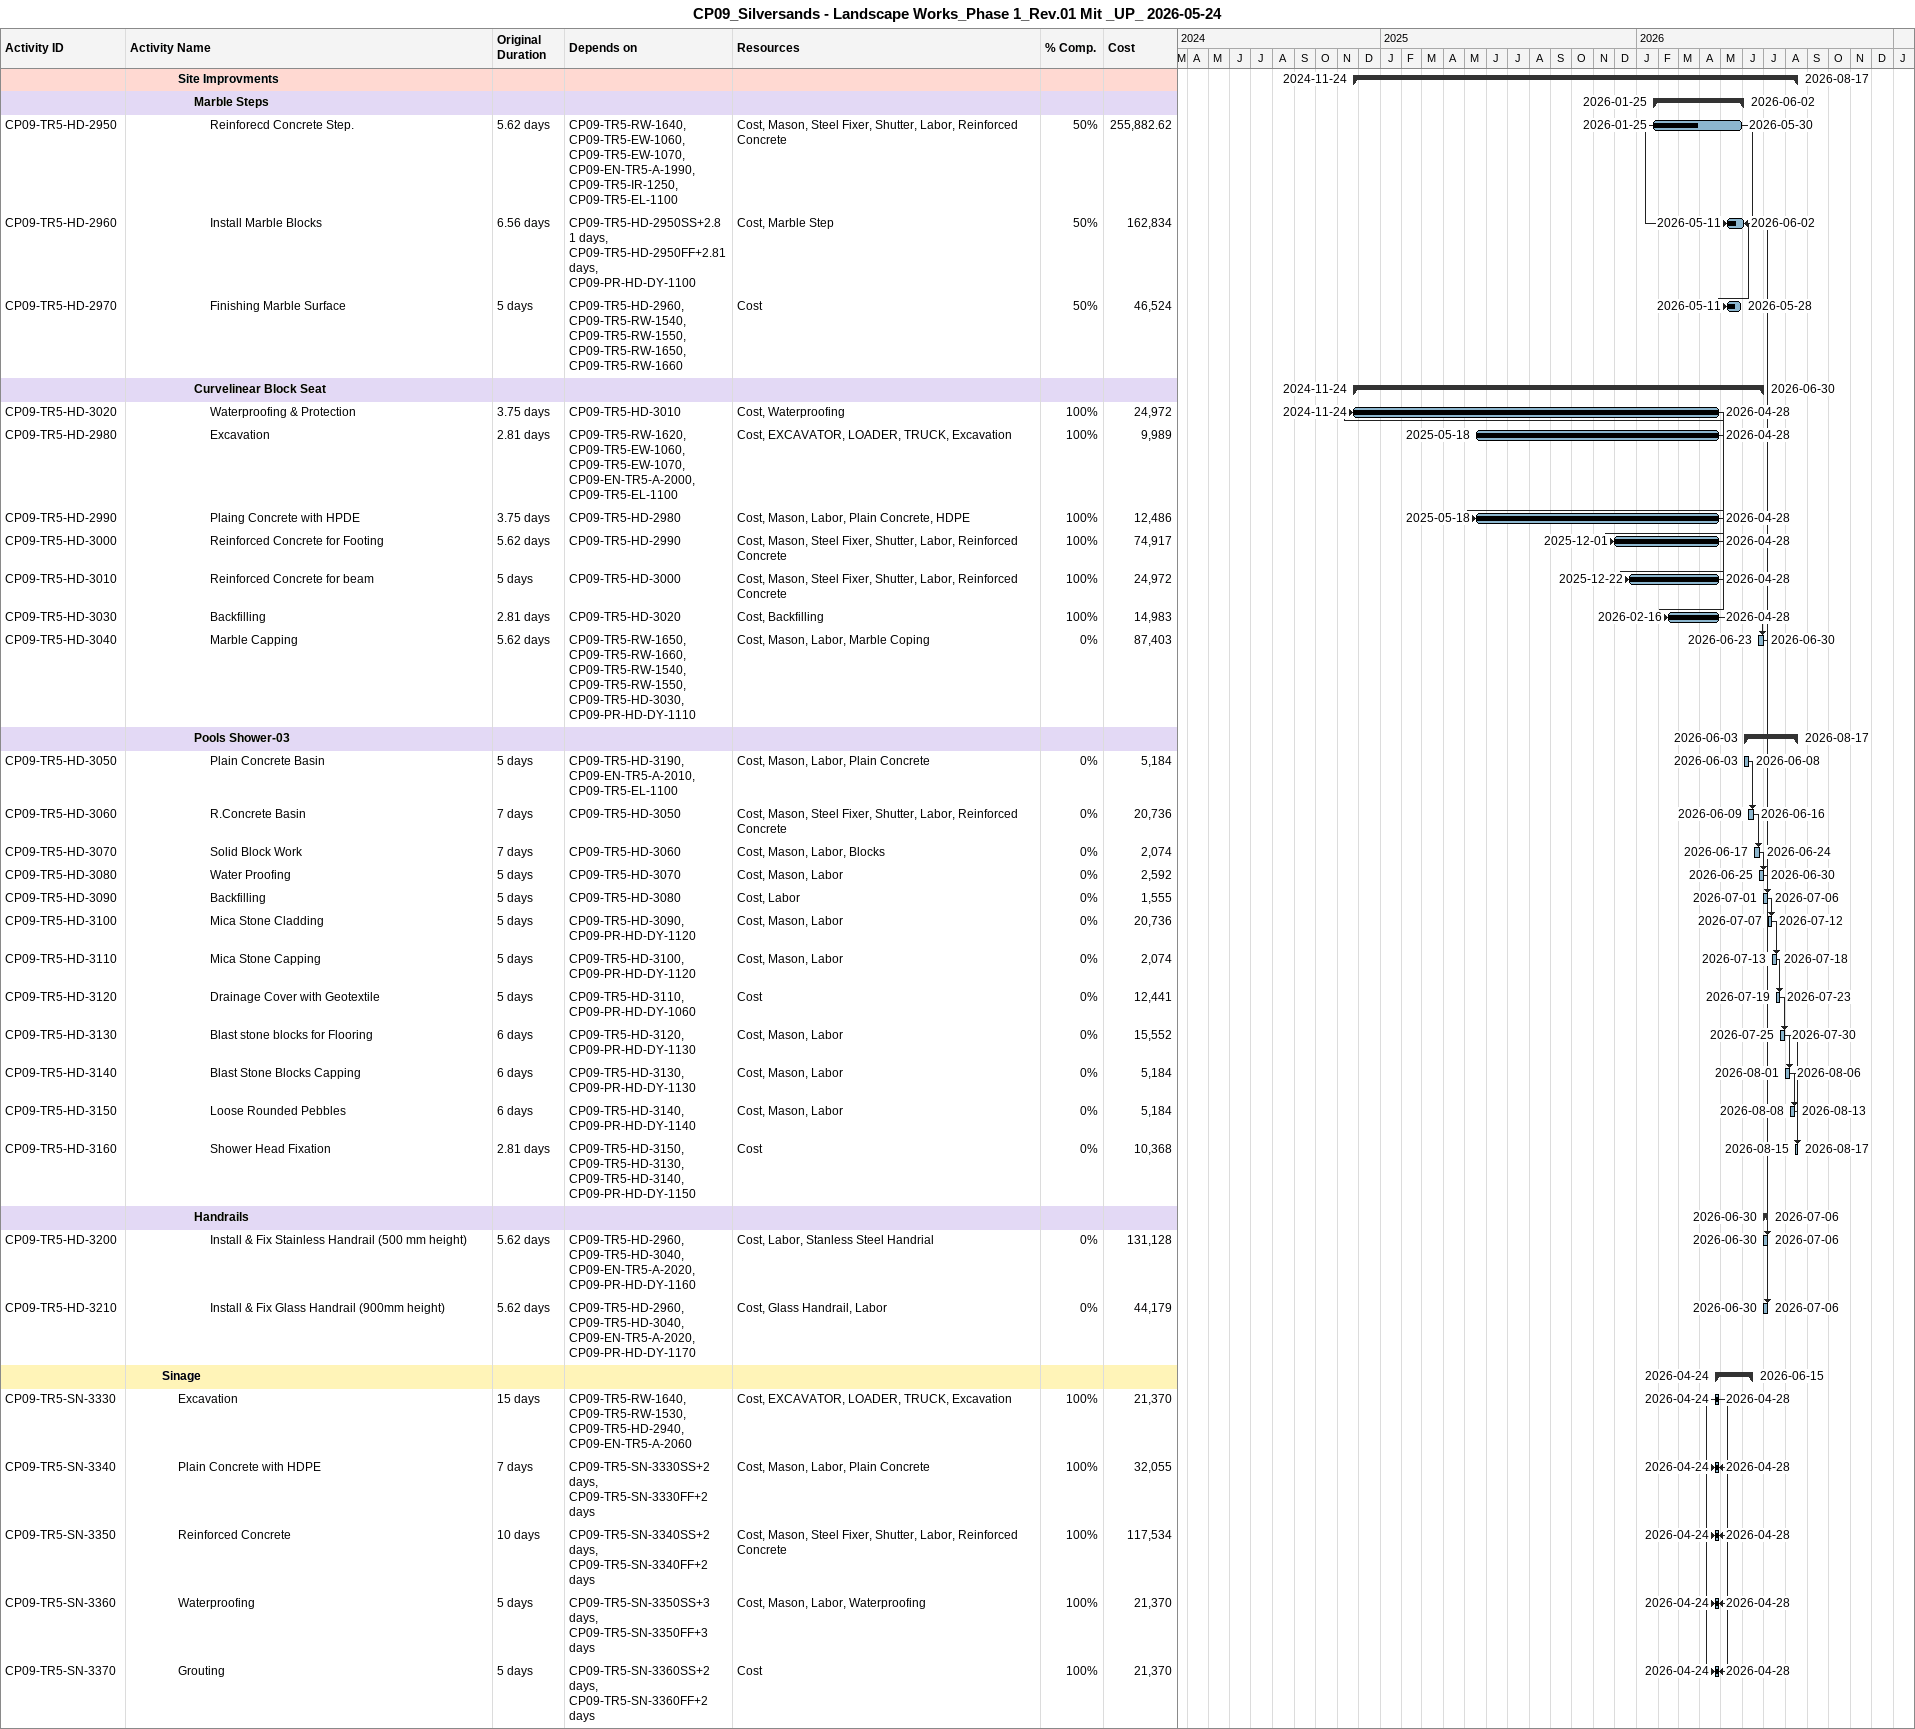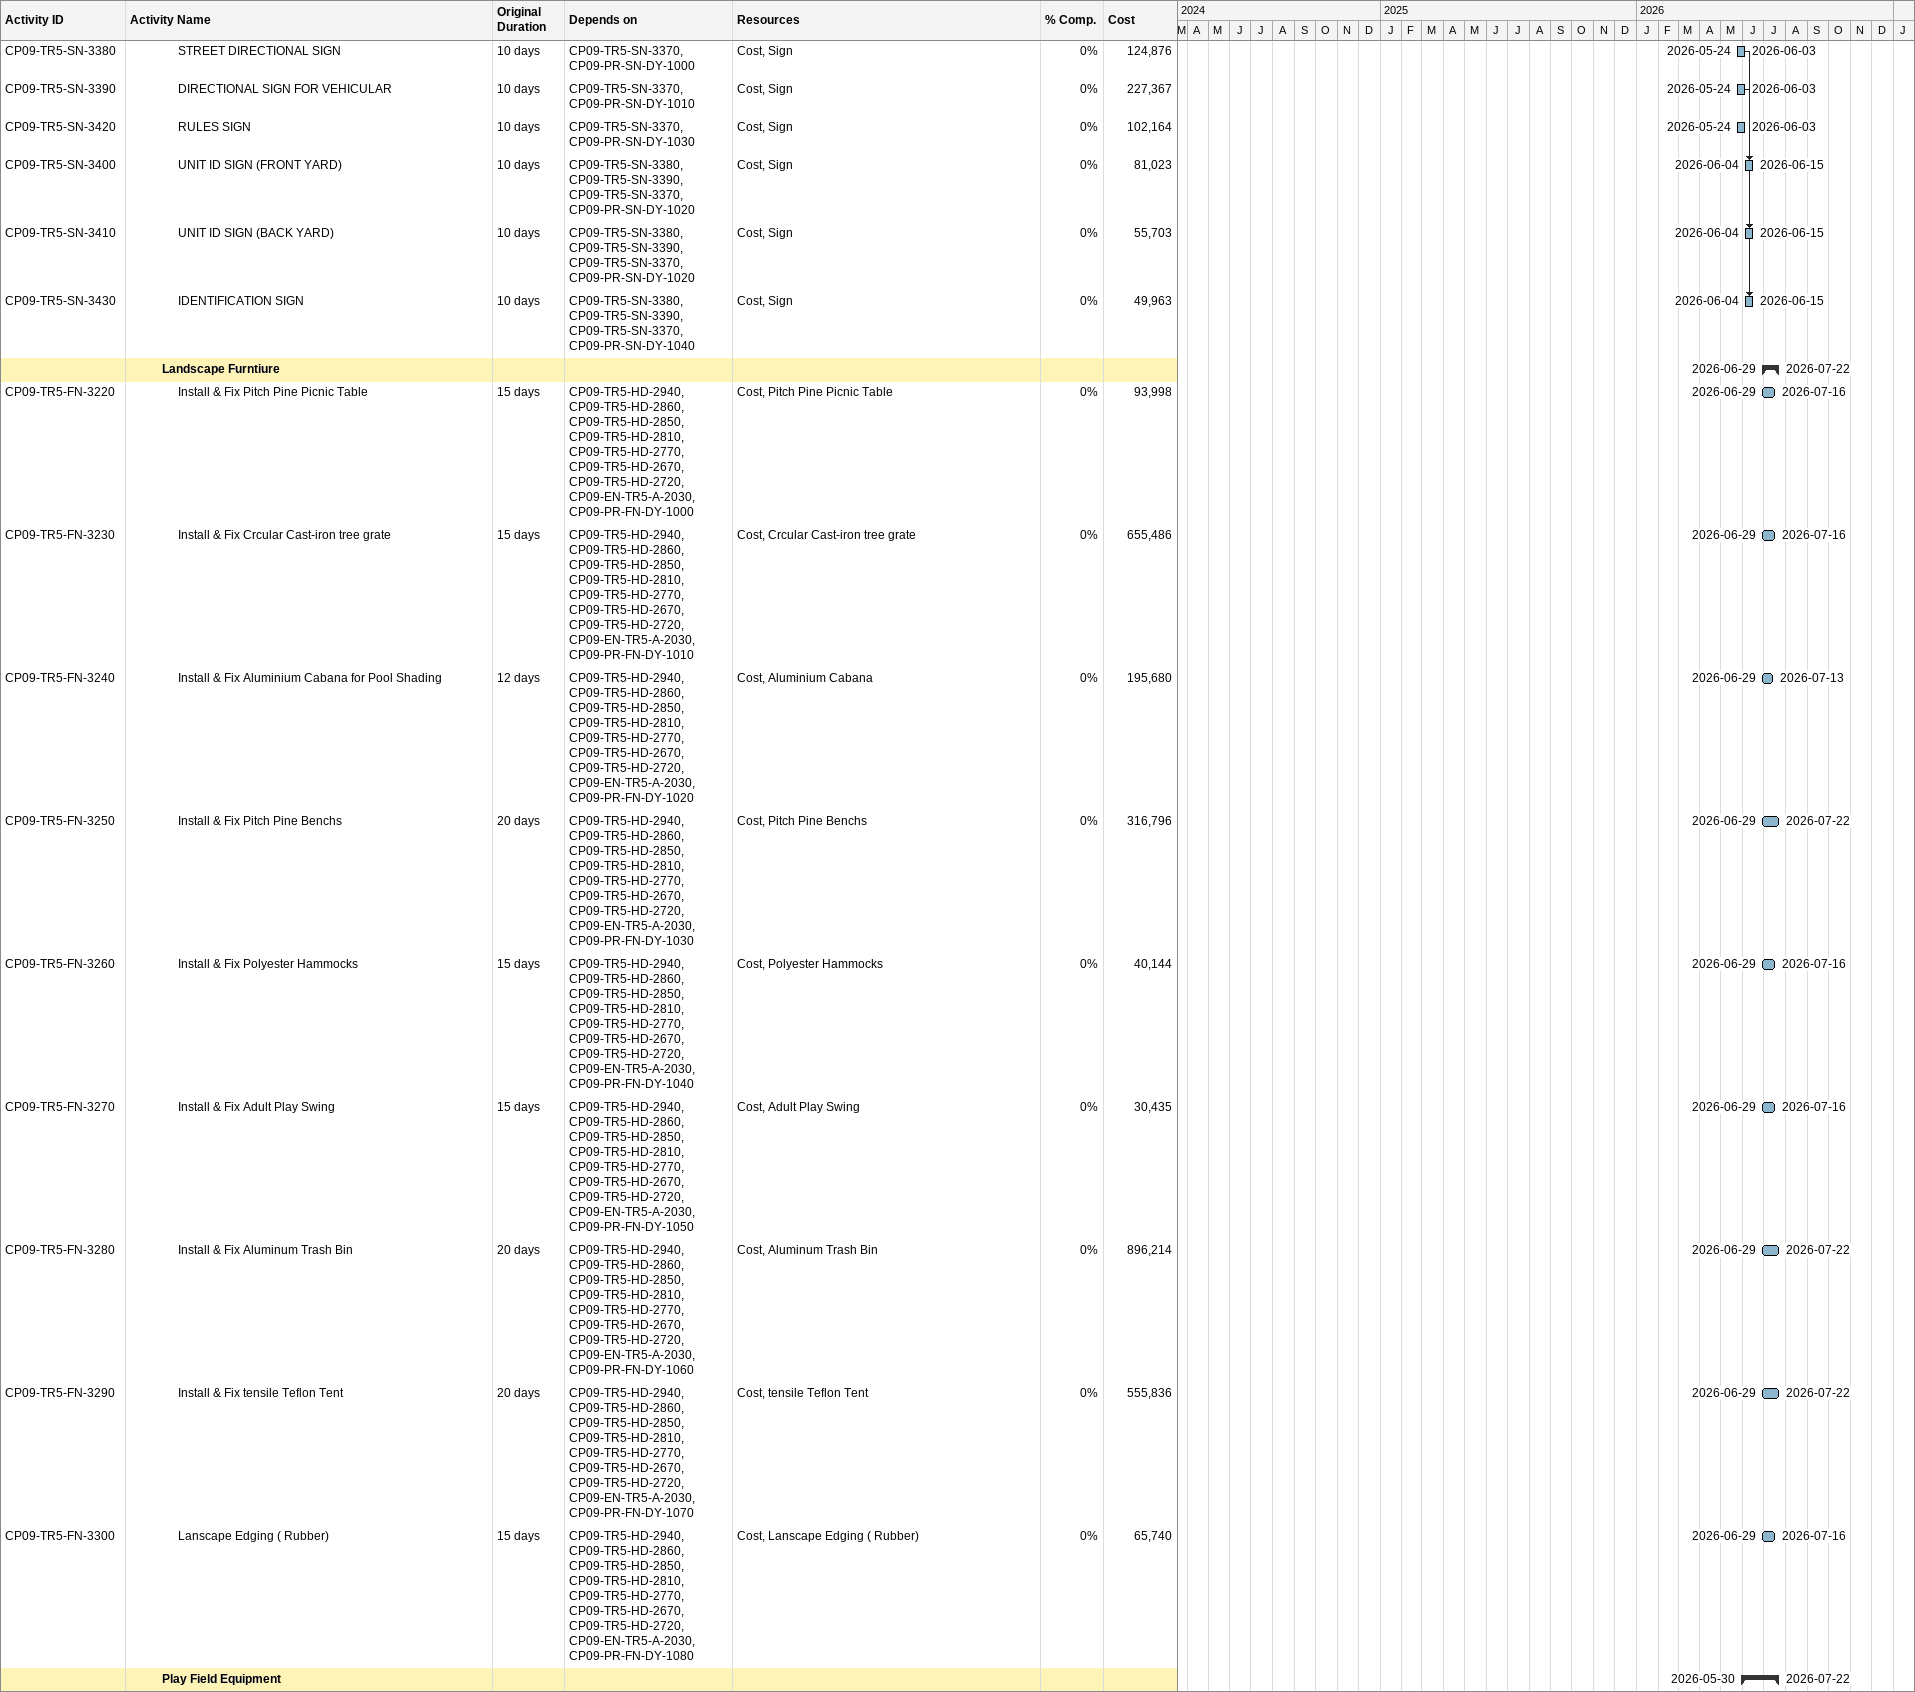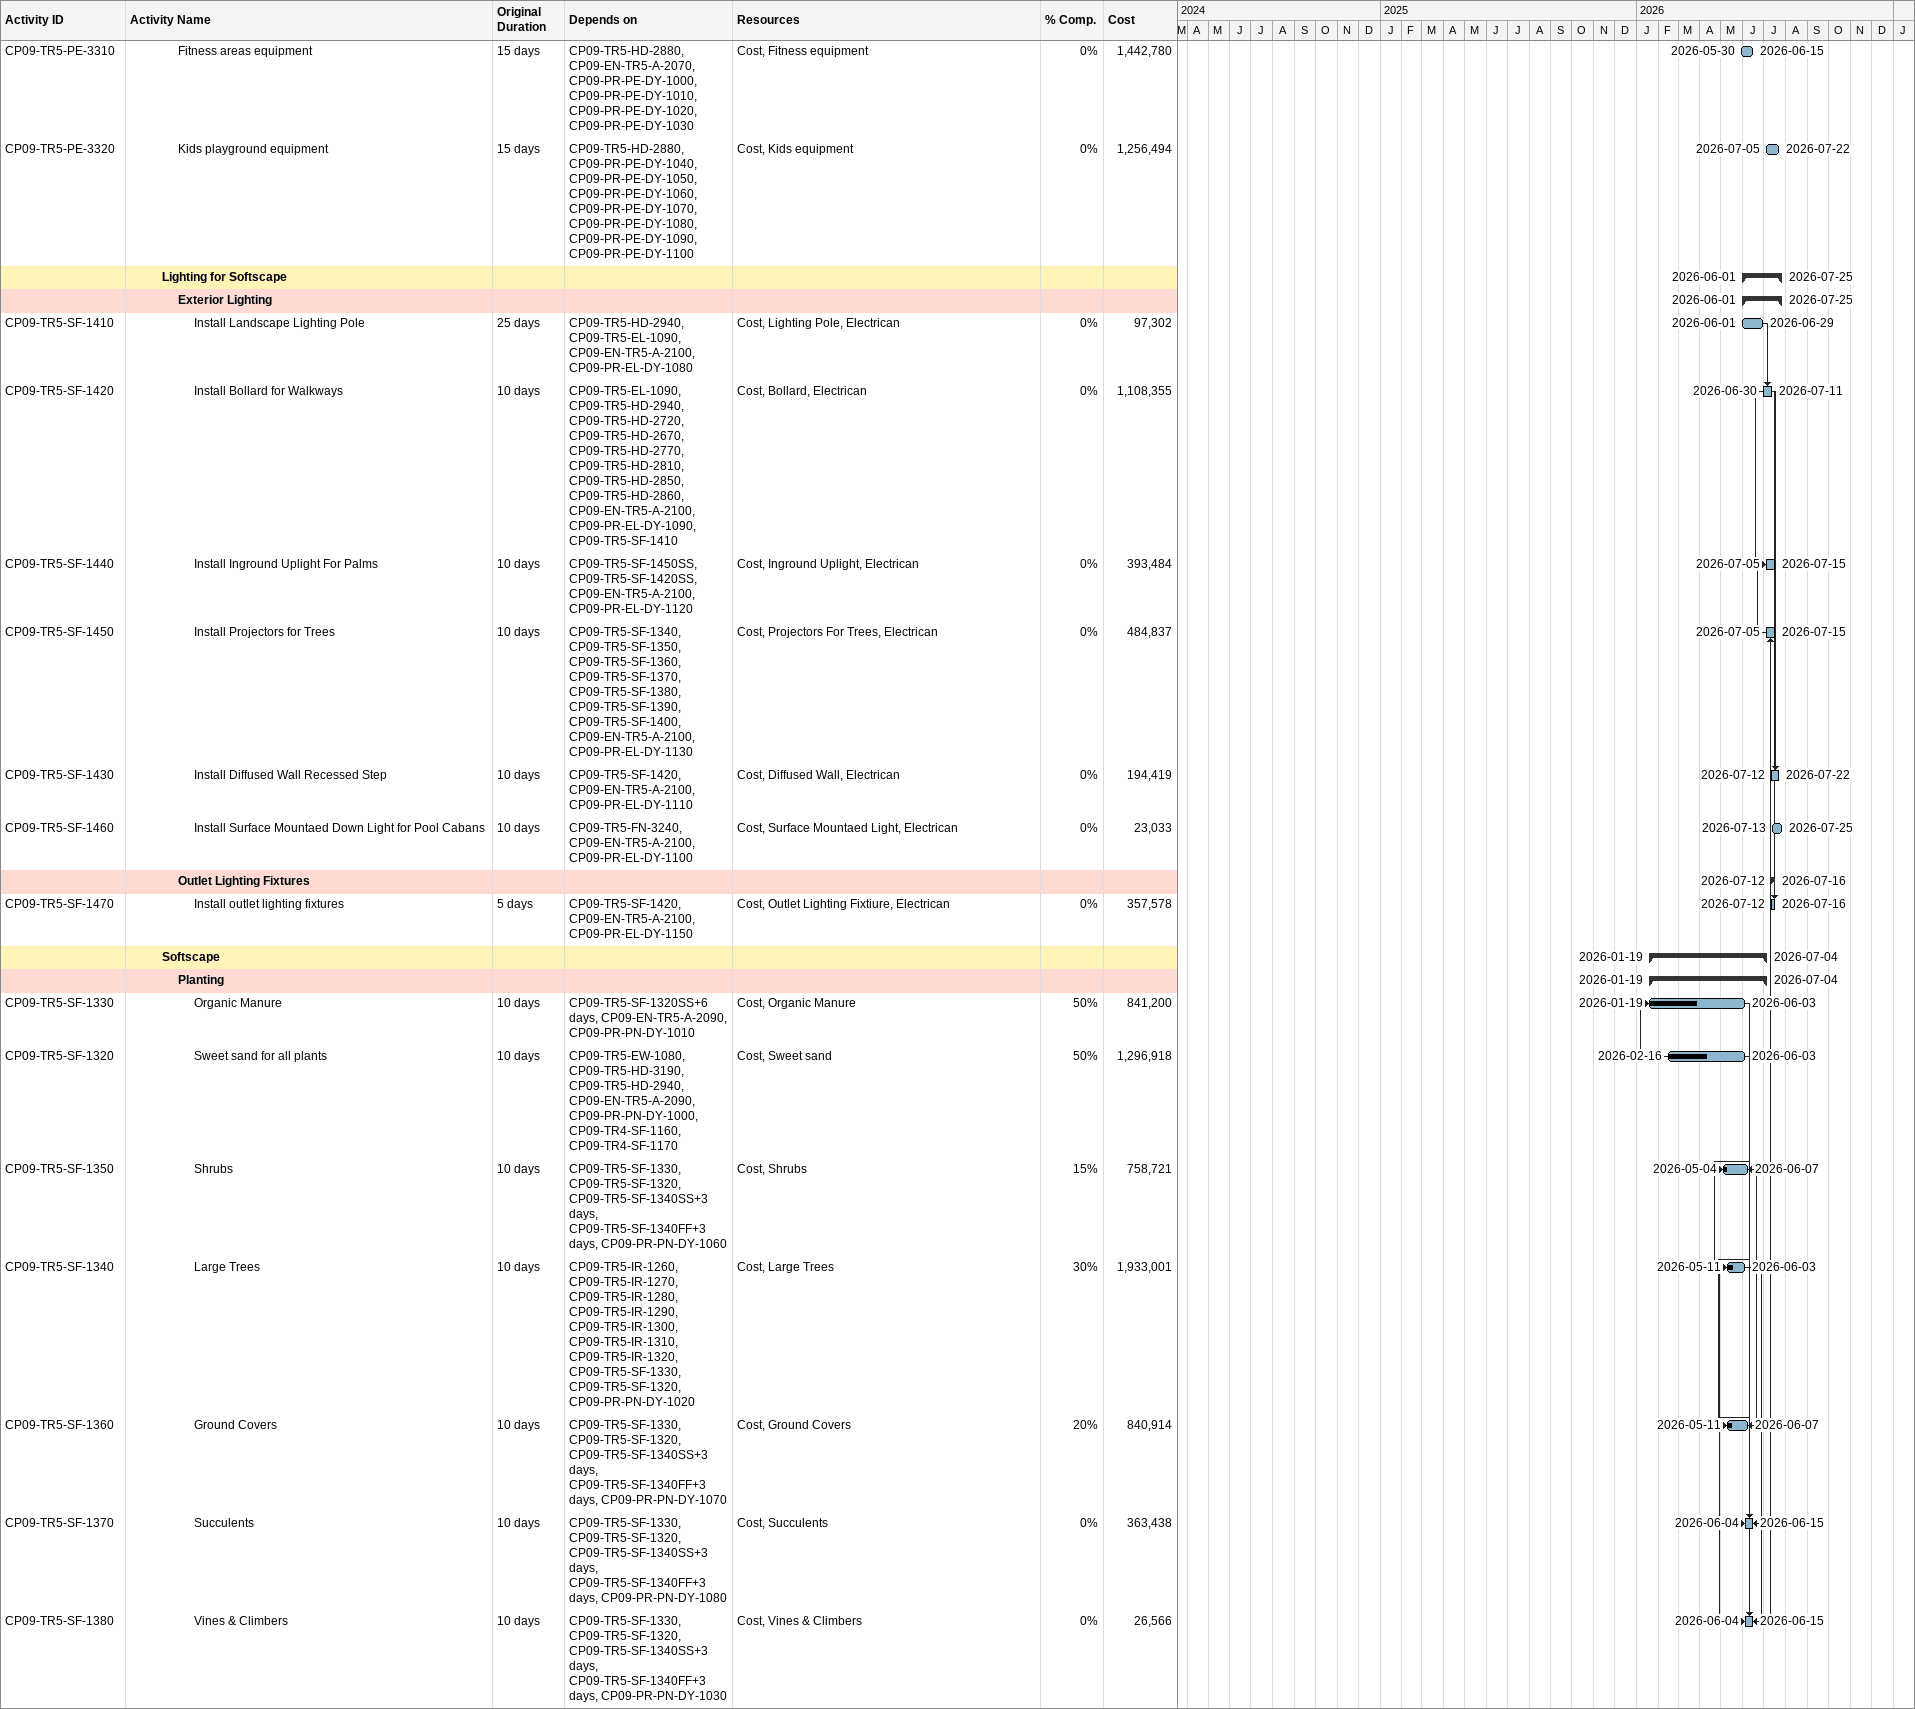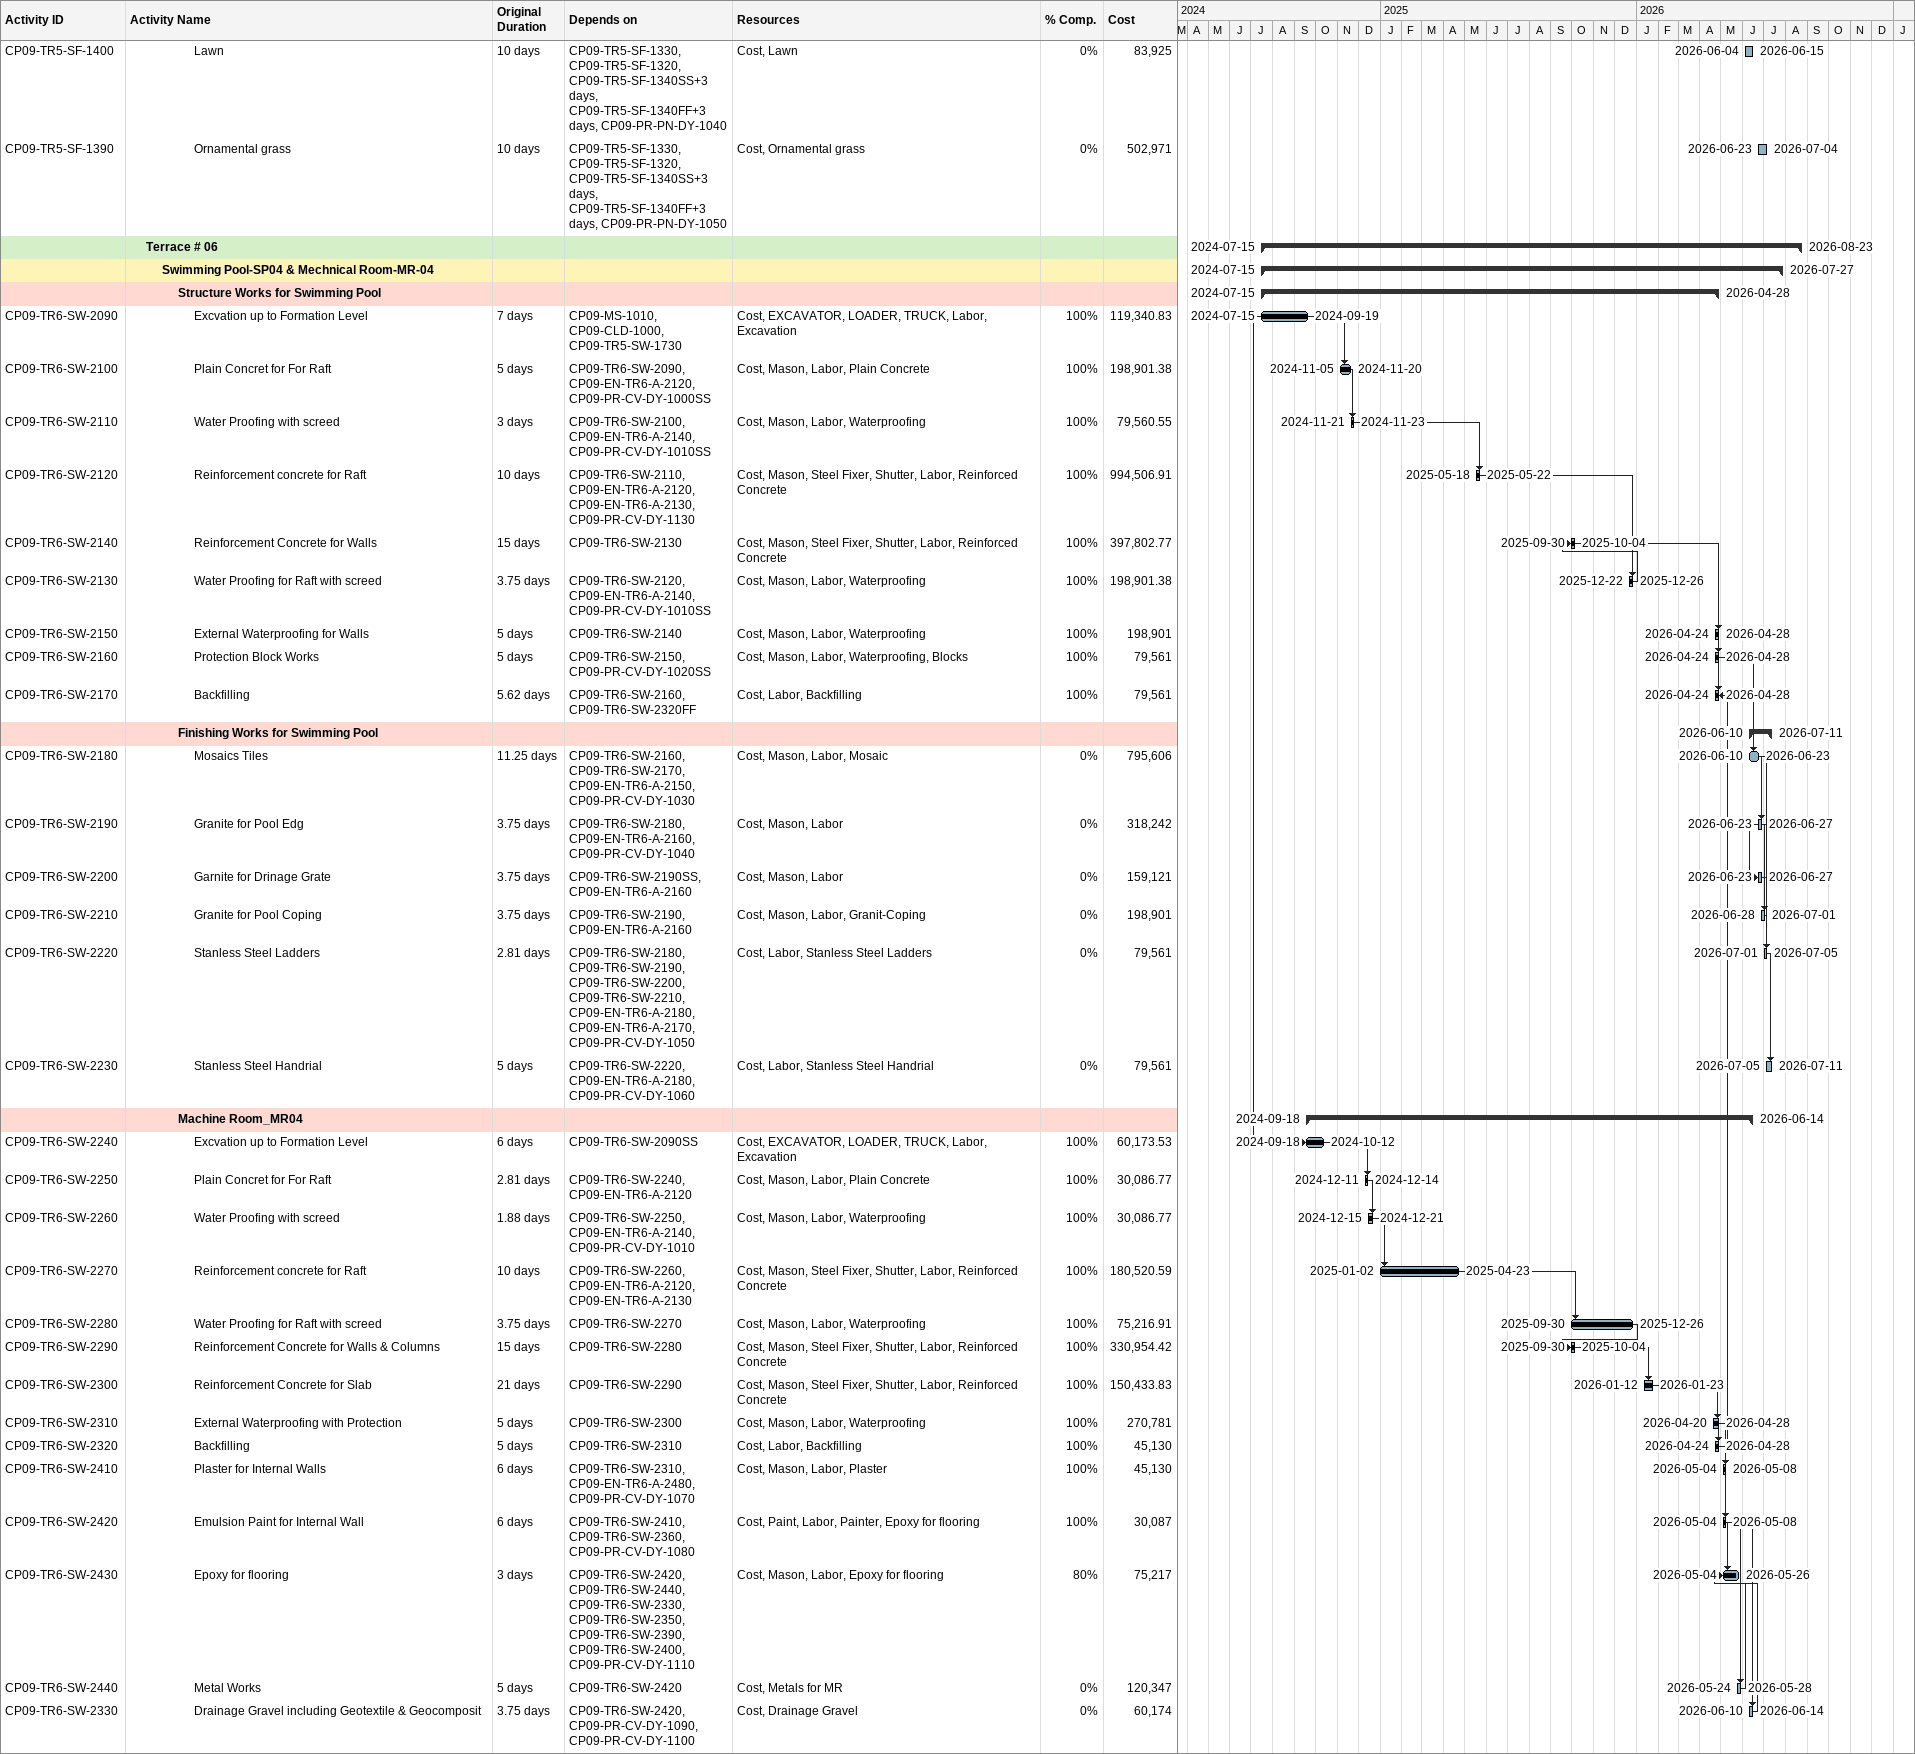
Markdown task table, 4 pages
CP09_Silversands - Landscape Works_Phase 1_Rev.01 Mit _UP_ 2026-05-24

| ID | Level | Task | Original duration | Start | Finish | Predecessors | Resources | % complete | Cost |
|---|---|---|---|---|---|---|---|---|---|
|  | 4 | **Site Improvments** |  | 2024-11-24 | 2026-08-17 |  |  |  |  |
|  | 5 | **Marble Steps** |  | 2026-01-25 | 2026-06-02 |  |  |  |  |
| CP09-TR5-HD-2950 | 6 | Reinforecd Concrete Step. | 5.62d | 2026-01-25 | 2026-05-30 | CP09-TR5-RW-1640, CP09-TR5-EW-1060, CP09-TR5-EW-1070, CP09-EN-TR5-A-1990, CP09-TR5-IR-1250, CP09-TR5-EL-1100 | Cost, Mason, Steel Fixer, Shutter, Labor, Reinforced Concrete | 50 | 255882.62 |
| CP09-TR5-HD-2960 | 6 | Install Marble Blocks | 6.56d | 2026-05-11 | 2026-06-02 | CP09-TR5-HD-2950SS+2.81d, CP09-TR5-HD-2950FF+2.81d, CP09-PR-HD-DY-1100 | Cost, Marble Step | 50 | 162834 |
| CP09-TR5-HD-2970 | 6 | Finishing Marble Surface | 5d | 2026-05-11 | 2026-05-28 | CP09-TR5-HD-2960, CP09-TR5-RW-1540, CP09-TR5-RW-1550, CP09-TR5-RW-1650, CP09-TR5-RW-1660 | Cost | 50 | 46524 |
|  | 5 | **Curvelinear Block Seat** |  | 2024-11-24 | 2026-06-30 |  |  |  |  |
| CP09-TR5-HD-3020 | 6 | Waterproofing & Protection | 3.75d | 2024-11-24 | 2026-04-28 | CP09-TR5-HD-3010 | Cost, Waterproofing | 100 | 24972 |
| CP09-TR5-HD-2980 | 6 | Excavation | 2.81d | 2025-05-18 | 2026-04-28 | CP09-TR5-RW-1620, CP09-TR5-EW-1060, CP09-TR5-EW-1070, CP09-EN-TR5-A-2000, CP09-TR5-EL-1100 | Cost, EXCAVATOR, LOADER, TRUCK, Excavation | 100 | 9989 |
| CP09-TR5-HD-2990 | 6 | Plaing Concrete with HPDE | 3.75d | 2025-05-18 | 2026-04-28 | CP09-TR5-HD-2980 | Cost, Mason, Labor, Plain Concrete, HDPE | 100 | 12486 |
| CP09-TR5-HD-3000 | 6 | Reinforced Concrete for Footing | 5.62d | 2025-12-01 | 2026-04-28 | CP09-TR5-HD-2990 | Cost, Mason, Steel Fixer, Shutter, Labor, Reinforced Concrete | 100 | 74917 |
| CP09-TR5-HD-3010 | 6 | Reinforced Concrete for beam | 5d | 2025-12-22 | 2026-04-28 | CP09-TR5-HD-3000 | Cost, Mason, Steel Fixer, Shutter, Labor, Reinforced Concrete | 100 | 24972 |
| CP09-TR5-HD-3030 | 6 | Backfilling | 2.81d | 2026-02-16 | 2026-04-28 | CP09-TR5-HD-3020 | Cost, Backfilling | 100 | 14983 |
| CP09-TR5-HD-3040 | 6 | Marble Capping | 5.62d | 2026-06-23 | 2026-06-30 | CP09-TR5-RW-1650, CP09-TR5-RW-1660, CP09-TR5-RW-1540, CP09-TR5-RW-1550, CP09-TR5-HD-3030, CP09-PR-HD-DY-1110 | Cost, Mason, Labor, Marble Coping | 0 | 87403 |
|  | 5 | **Pools Shower-03** |  | 2026-06-03 | 2026-08-17 |  |  |  |  |
| CP09-TR5-HD-3050 | 6 | Plain Concrete Basin | 5d | 2026-06-03 | 2026-06-08 | CP09-TR5-HD-3190, CP09-EN-TR5-A-2010, CP09-TR5-EL-1100 | Cost, Mason, Labor, Plain Concrete | 0 | 5184 |
| CP09-TR5-HD-3060 | 6 | R.Concrete Basin | 7d | 2026-06-09 | 2026-06-16 | CP09-TR5-HD-3050 | Cost, Mason, Steel Fixer, Shutter, Labor, Reinforced Concrete | 0 | 20736 |
| CP09-TR5-HD-3070 | 6 | Solid Block Work | 7d | 2026-06-17 | 2026-06-24 | CP09-TR5-HD-3060 | Cost, Mason, Labor, Blocks | 0 | 2074 |
| CP09-TR5-HD-3080 | 6 | Water Proofing | 5d | 2026-06-25 | 2026-06-30 | CP09-TR5-HD-3070 | Cost, Mason, Labor | 0 | 2592 |
| CP09-TR5-HD-3090 | 6 | Backfilling | 5d | 2026-07-01 | 2026-07-06 | CP09-TR5-HD-3080 | Cost, Labor | 0 | 1555 |
| CP09-TR5-HD-3100 | 6 | Mica Stone Cladding | 5d | 2026-07-07 | 2026-07-12 | CP09-TR5-HD-3090, CP09-PR-HD-DY-1120 | Cost, Mason, Labor | 0 | 20736 |
| CP09-TR5-HD-3110 | 6 | Mica Stone Capping | 5d | 2026-07-13 | 2026-07-18 | CP09-TR5-HD-3100, CP09-PR-HD-DY-1120 | Cost, Mason, Labor | 0 | 2074 |
| CP09-TR5-HD-3120 | 6 | Drainage Cover with Geotextile | 5d | 2026-07-19 | 2026-07-23 | CP09-TR5-HD-3110, CP09-PR-HD-DY-1060 | Cost | 0 | 12441 |
| CP09-TR5-HD-3130 | 6 | Blast stone blocks for Flooring | 6d | 2026-07-25 | 2026-07-30 | CP09-TR5-HD-3120, CP09-PR-HD-DY-1130 | Cost, Mason, Labor | 0 | 15552 |
| CP09-TR5-HD-3140 | 6 | Blast Stone Blocks Capping | 6d | 2026-08-01 | 2026-08-06 | CP09-TR5-HD-3130, CP09-PR-HD-DY-1130 | Cost, Mason, Labor | 0 | 5184 |
| CP09-TR5-HD-3150 | 6 | Loose Rounded Pebbles | 6d | 2026-08-08 | 2026-08-13 | CP09-TR5-HD-3140, CP09-PR-HD-DY-1140 | Cost, Mason, Labor | 0 | 5184 |
| CP09-TR5-HD-3160 | 6 | Shower Head Fixation | 2.81d | 2026-08-15 | 2026-08-17 | CP09-TR5-HD-3150, CP09-TR5-HD-3130, CP09-TR5-HD-3140, CP09-PR-HD-DY-1150 | Cost | 0 | 10368 |
|  | 5 | **Handrails** |  | 2026-06-30 | 2026-07-06 |  |  |  |  |
| CP09-TR5-HD-3200 | 6 | Install & Fix Stainless Handrail (500 mm height) | 5.62d | 2026-06-30 | 2026-07-06 | CP09-TR5-HD-2960, CP09-TR5-HD-3040, CP09-EN-TR5-A-2020, CP09-PR-HD-DY-1160 | Cost, Labor, Stanless Steel Handrial | 0 | 131128 |
| CP09-TR5-HD-3210 | 6 | Install & Fix Glass Handrail (900mm height) | 5.62d | 2026-06-30 | 2026-07-06 | CP09-TR5-HD-2960, CP09-TR5-HD-3040, CP09-EN-TR5-A-2020, CP09-PR-HD-DY-1170 | Cost, Glass Handrail, Labor | 0 | 44179 |
|  | 3 | **Sinage** |  | 2026-04-24 | 2026-06-15 |  |  |  |  |
| CP09-TR5-SN-3330 | 4 | Excavation | 15d | 2026-04-24 | 2026-04-28 | CP09-TR5-RW-1640, CP09-TR5-RW-1530, CP09-TR5-HD-2940, CP09-EN-TR5-A-2060 | Cost, EXCAVATOR, LOADER, TRUCK, Excavation | 100 | 21370 |
| CP09-TR5-SN-3340 | 4 | Plain Concrete with HDPE | 7d | 2026-04-24 | 2026-04-28 | CP09-TR5-SN-3330SS+2d, CP09-TR5-SN-3330FF+2d | Cost, Mason, Labor, Plain Concrete | 100 | 32055 |
| CP09-TR5-SN-3350 | 4 | Reinforced Concrete | 10d | 2026-04-24 | 2026-04-28 | CP09-TR5-SN-3340SS+2d, CP09-TR5-SN-3340FF+2d | Cost, Mason, Steel Fixer, Shutter, Labor, Reinforced Concrete | 100 | 117534 |
| CP09-TR5-SN-3360 | 4 | Waterproofing | 5d | 2026-04-24 | 2026-04-28 | CP09-TR5-SN-3350SS+3d, CP09-TR5-SN-3350FF+3d | Cost, Mason, Labor, Waterproofing | 100 | 21370 |
| CP09-TR5-SN-3370 | 4 | Grouting | 5d | 2026-04-24 | 2026-04-28 | CP09-TR5-SN-3360SS+2d, CP09-TR5-SN-3360FF+2d | Cost | 100 | 21370 |
| CP09-TR5-SN-3380 | 4 | STREET DIRECTIONAL SIGN | 10d | 2026-05-24 | 2026-06-03 | CP09-TR5-SN-3370, CP09-PR-SN-DY-1000 | Cost, Sign | 0 | 124876 |
| CP09-TR5-SN-3390 | 4 | DIRECTIONAL SIGN FOR VEHICULAR | 10d | 2026-05-24 | 2026-06-03 | CP09-TR5-SN-3370, CP09-PR-SN-DY-1010 | Cost, Sign | 0 | 227367 |
| CP09-TR5-SN-3420 | 4 | RULES SIGN | 10d | 2026-05-24 | 2026-06-03 | CP09-TR5-SN-3370, CP09-PR-SN-DY-1030 | Cost, Sign | 0 | 102164 |
| CP09-TR5-SN-3400 | 4 | UNIT ID SIGN (FRONT YARD) | 10d | 2026-06-04 | 2026-06-15 | CP09-TR5-SN-3380, CP09-TR5-SN-3390, CP09-TR5-SN-3370, CP09-PR-SN-DY-1020 | Cost, Sign | 0 | 81023 |
| CP09-TR5-SN-3410 | 4 | UNIT ID SIGN (BACK YARD) | 10d | 2026-06-04 | 2026-06-15 | CP09-TR5-SN-3380, CP09-TR5-SN-3390, CP09-TR5-SN-3370, CP09-PR-SN-DY-1020 | Cost, Sign | 0 | 55703 |
| CP09-TR5-SN-3430 | 4 | IDENTIFICATION SIGN | 10d | 2026-06-04 | 2026-06-15 | CP09-TR5-SN-3380, CP09-TR5-SN-3390, CP09-TR5-SN-3370, CP09-PR-SN-DY-1040 | Cost, Sign | 0 | 49963 |
|  | 3 | **Landscape Furntiure** |  | 2026-06-29 | 2026-07-22 |  |  |  |  |
| CP09-TR5-FN-3220 | 4 | Install & Fix Pitch Pine Picnic Table | 15d | 2026-06-29 | 2026-07-16 | CP09-TR5-HD-2940, CP09-TR5-HD-2860, CP09-TR5-HD-2850, CP09-TR5-HD-2810, CP09-TR5-HD-2770, CP09-TR5-HD-2670, CP09-TR5-HD-2720, CP09-EN-TR5-A-2030, CP09-PR-FN-DY-1000 | Cost, Pitch Pine Picnic Table | 0 | 93998 |
| CP09-TR5-FN-3230 | 4 | Install & Fix Crcular Cast-iron tree grate | 15d | 2026-06-29 | 2026-07-16 | CP09-TR5-HD-2940, CP09-TR5-HD-2860, CP09-TR5-HD-2850, CP09-TR5-HD-2810, CP09-TR5-HD-2770, CP09-TR5-HD-2670, CP09-TR5-HD-2720, CP09-EN-TR5-A-2030, CP09-PR-FN-DY-1010 | Cost, Crcular Cast-iron tree grate | 0 | 655486 |
| CP09-TR5-FN-3240 | 4 | Install & Fix Aluminium Cabana for Pool Shading | 12d | 2026-06-29 | 2026-07-13 | CP09-TR5-HD-2940, CP09-TR5-HD-2860, CP09-TR5-HD-2850, CP09-TR5-HD-2810, CP09-TR5-HD-2770, CP09-TR5-HD-2670, CP09-TR5-HD-2720, CP09-EN-TR5-A-2030, CP09-PR-FN-DY-1020 | Cost, Aluminium Cabana | 0 | 195680 |
| CP09-TR5-FN-3250 | 4 | Install & Fix Pitch Pine Benchs | 20d | 2026-06-29 | 2026-07-22 | CP09-TR5-HD-2940, CP09-TR5-HD-2860, CP09-TR5-HD-2850, CP09-TR5-HD-2810, CP09-TR5-HD-2770, CP09-TR5-HD-2670, CP09-TR5-HD-2720, CP09-EN-TR5-A-2030, CP09-PR-FN-DY-1030 | Cost, Pitch Pine Benchs | 0 | 316796 |
| CP09-TR5-FN-3260 | 4 | Install & Fix Polyester Hammocks | 15d | 2026-06-29 | 2026-07-16 | CP09-TR5-HD-2940, CP09-TR5-HD-2860, CP09-TR5-HD-2850, CP09-TR5-HD-2810, CP09-TR5-HD-2770, CP09-TR5-HD-2670, CP09-TR5-HD-2720, CP09-EN-TR5-A-2030, CP09-PR-FN-DY-1040 | Cost, Polyester Hammocks | 0 | 40144 |
| CP09-TR5-FN-3270 | 4 | Install & Fix Adult Play Swing | 15d | 2026-06-29 | 2026-07-16 | CP09-TR5-HD-2940, CP09-TR5-HD-2860, CP09-TR5-HD-2850, CP09-TR5-HD-2810, CP09-TR5-HD-2770, CP09-TR5-HD-2670, CP09-TR5-HD-2720, CP09-EN-TR5-A-2030, CP09-PR-FN-DY-1050 | Cost, Adult Play Swing | 0 | 30435 |
| CP09-TR5-FN-3280 | 4 | Install & Fix Aluminum Trash Bin | 20d | 2026-06-29 | 2026-07-22 | CP09-TR5-HD-2940, CP09-TR5-HD-2860, CP09-TR5-HD-2850, CP09-TR5-HD-2810, CP09-TR5-HD-2770, CP09-TR5-HD-2670, CP09-TR5-HD-2720, CP09-EN-TR5-A-2030, CP09-PR-FN-DY-1060 | Cost, Aluminum Trash Bin | 0 | 896214 |
| CP09-TR5-FN-3290 | 4 | Install & Fix tensile Teflon Tent | 20d | 2026-06-29 | 2026-07-22 | CP09-TR5-HD-2940, CP09-TR5-HD-2860, CP09-TR5-HD-2850, CP09-TR5-HD-2810, CP09-TR5-HD-2770, CP09-TR5-HD-2670, CP09-TR5-HD-2720, CP09-EN-TR5-A-2030, CP09-PR-FN-DY-1070 | Cost, tensile Teflon Tent | 0 | 555836 |
| CP09-TR5-FN-3300 | 4 | Lanscape Edging ( Rubber) | 15d | 2026-06-29 | 2026-07-16 | CP09-TR5-HD-2940, CP09-TR5-HD-2860, CP09-TR5-HD-2850, CP09-TR5-HD-2810, CP09-TR5-HD-2770, CP09-TR5-HD-2670, CP09-TR5-HD-2720, CP09-EN-TR5-A-2030, CP09-PR-FN-DY-1080 | Cost, Lanscape Edging ( Rubber) | 0 | 65740 |
|  | 3 | **Play Field Equipment** |  | 2026-05-30 | 2026-07-22 |  |  |  |  |
| CP09-TR5-PE-3310 | 4 | Fitness areas equipment | 15d | 2026-05-30 | 2026-06-15 | CP09-TR5-HD-2880, CP09-EN-TR5-A-2070, CP09-PR-PE-DY-1000, CP09-PR-PE-DY-1010, CP09-PR-PE-DY-1020, CP09-PR-PE-DY-1030 | Cost, Fitness equipment | 0 | 1442780 |
| CP09-TR5-PE-3320 | 4 | Kids playground equipment | 15d | 2026-07-05 | 2026-07-22 | CP09-TR5-HD-2880, CP09-PR-PE-DY-1040, CP09-PR-PE-DY-1050, CP09-PR-PE-DY-1060, CP09-PR-PE-DY-1070, CP09-PR-PE-DY-1080, CP09-PR-PE-DY-1090, CP09-PR-PE-DY-1100 | Cost, Kids equipment | 0 | 1256494 |
|  | 3 | **Lighting for Softscape** |  | 2026-06-01 | 2026-07-25 |  |  |  |  |
|  | 4 | **Exterior Lighting** |  | 2026-06-01 | 2026-07-25 |  |  |  |  |
| CP09-TR5-SF-1410 | 5 | Install Landscape Lighting Pole | 25d | 2026-06-01 | 2026-06-29 | CP09-TR5-HD-2940, CP09-TR5-EL-1090, CP09-EN-TR5-A-2100, CP09-PR-EL-DY-1080 | Cost, Lighting Pole, Electrican | 0 | 97302 |
| CP09-TR5-SF-1420 | 5 | Install Bollard for Walkways | 10d | 2026-06-30 | 2026-07-11 | CP09-TR5-EL-1090, CP09-TR5-HD-2940, CP09-TR5-HD-2720, CP09-TR5-HD-2670, CP09-TR5-HD-2770, CP09-TR5-HD-2810, CP09-TR5-HD-2850, CP09-TR5-HD-2860, CP09-EN-TR5-A-2100, CP09-PR-EL-DY-1090, CP09-TR5-SF-1410 | Cost, Bollard, Electrican | 0 | 1108355 |
| CP09-TR5-SF-1440 | 5 | Install Inground Uplight For Palms | 10d | 2026-07-05 | 2026-07-15 | CP09-TR5-SF-1450SS, CP09-TR5-SF-1420SS, CP09-EN-TR5-A-2100, CP09-PR-EL-DY-1120 | Cost, Inground Uplight, Electrican | 0 | 393484 |
| CP09-TR5-SF-1450 | 5 | Install Projectors for Trees | 10d | 2026-07-05 | 2026-07-15 | CP09-TR5-SF-1340, CP09-TR5-SF-1350, CP09-TR5-SF-1360, CP09-TR5-SF-1370, CP09-TR5-SF-1380, CP09-TR5-SF-1390, CP09-TR5-SF-1400, CP09-EN-TR5-A-2100, CP09-PR-EL-DY-1130 | Cost, Projectors For Trees, Electrican | 0 | 484837 |
| CP09-TR5-SF-1430 | 5 | Install Diffused Wall Recessed Step | 10d | 2026-07-12 | 2026-07-22 | CP09-TR5-SF-1420, CP09-EN-TR5-A-2100, CP09-PR-EL-DY-1110 | Cost, Diffused Wall, Electrican | 0 | 194419 |
| CP09-TR5-SF-1460 | 5 | Install Surface Mountaed Down Light for Pool Cabans | 10d | 2026-07-13 | 2026-07-25 | CP09-TR5-FN-3240, CP09-EN-TR5-A-2100, CP09-PR-EL-DY-1100 | Cost, Surface Mountaed Light, Electrican | 0 | 23033 |
|  | 4 | **Outlet Lighting Fixtures** |  | 2026-07-12 | 2026-07-16 |  |  |  |  |
| CP09-TR5-SF-1470 | 5 | Install outlet lighting fixtures | 5d | 2026-07-12 | 2026-07-16 | CP09-TR5-SF-1420, CP09-EN-TR5-A-2100, CP09-PR-EL-DY-1150 | Cost, Outlet Lighting Fixtiure, Electrican | 0 | 357578 |
|  | 3 | **Softscape** |  | 2026-01-19 | 2026-07-04 |  |  |  |  |
|  | 4 | **Planting** |  | 2026-01-19 | 2026-07-04 |  |  |  |  |
| CP09-TR5-SF-1330 | 5 | Organic Manure | 10d | 2026-01-19 | 2026-06-03 | CP09-TR5-SF-1320SS+6d, CP09-EN-TR5-A-2090, CP09-PR-PN-DY-1010 | Cost, Organic Manure | 50 | 841200 |
| CP09-TR5-SF-1320 | 5 | Sweet sand for all plants | 10d | 2026-02-16 | 2026-06-03 | CP09-TR5-EW-1080, CP09-TR5-HD-3190, CP09-TR5-HD-2940, CP09-EN-TR5-A-2090, CP09-PR-PN-DY-1000, CP09-TR4-SF-1160, CP09-TR4-SF-1170 | Cost, Sweet sand | 50 | 1296918 |
| CP09-TR5-SF-1350 | 5 | Shrubs | 10d | 2026-05-04 | 2026-06-07 | CP09-TR5-SF-1330, CP09-TR5-SF-1320, CP09-TR5-SF-1340SS+3d, CP09-TR5-SF-1340FF+3d, CP09-PR-PN-DY-1060 | Cost, Shrubs | 15 | 758721 |
| CP09-TR5-SF-1340 | 5 | Large Trees | 10d | 2026-05-11 | 2026-06-03 | CP09-TR5-IR-1260, CP09-TR5-IR-1270, CP09-TR5-IR-1280, CP09-TR5-IR-1290, CP09-TR5-IR-1300, CP09-TR5-IR-1310, CP09-TR5-IR-1320, CP09-TR5-SF-1330, CP09-TR5-SF-1320, CP09-PR-PN-DY-1020 | Cost, Large Trees | 30 | 1933001 |
| CP09-TR5-SF-1360 | 5 | Ground Covers | 10d | 2026-05-11 | 2026-06-07 | CP09-TR5-SF-1330, CP09-TR5-SF-1320, CP09-TR5-SF-1340SS+3d, CP09-TR5-SF-1340FF+3d, CP09-PR-PN-DY-1070 | Cost, Ground Covers | 20 | 840914 |
| CP09-TR5-SF-1370 | 5 | Succulents | 10d | 2026-06-04 | 2026-06-15 | CP09-TR5-SF-1330, CP09-TR5-SF-1320, CP09-TR5-SF-1340SS+3d, CP09-TR5-SF-1340FF+3d, CP09-PR-PN-DY-1080 | Cost, Succulents | 0 | 363438 |
| CP09-TR5-SF-1380 | 5 | Vines & Climbers | 10d | 2026-06-04 | 2026-06-15 | CP09-TR5-SF-1330, CP09-TR5-SF-1320, CP09-TR5-SF-1340SS+3d, CP09-TR5-SF-1340FF+3d, CP09-PR-PN-DY-1030 | Cost, Vines & Climbers | 0 | 26566 |
| CP09-TR5-SF-1400 | 5 | Lawn | 10d | 2026-06-04 | 2026-06-15 | CP09-TR5-SF-1330, CP09-TR5-SF-1320, CP09-TR5-SF-1340SS+3d, CP09-TR5-SF-1340FF+3d, CP09-PR-PN-DY-1040 | Cost, Lawn | 0 | 83925 |
| CP09-TR5-SF-1390 | 5 | Ornamental grass | 10d | 2026-06-23 | 2026-07-04 | CP09-TR5-SF-1330, CP09-TR5-SF-1320, CP09-TR5-SF-1340SS+3d, CP09-TR5-SF-1340FF+3d, CP09-PR-PN-DY-1050 | Cost, Ornamental grass | 0 | 502971 |
|  | 2 | **Terrace # 06** |  | 2024-07-15 | 2026-08-23 |  |  |  |  |
|  | 3 | **Swimming Pool-SP04 & Mechnical Room-MR-04** |  | 2024-07-15 | 2026-07-27 |  |  |  |  |
|  | 4 | **Structure Works for Swimming Pool** |  | 2024-07-15 | 2026-04-28 |  |  |  |  |
| CP09-TR6-SW-2090 | 5 | Excvation up to Formation Level | 7d | 2024-07-15 | 2024-09-19 | CP09-MS-1010, CP09-CLD-1000, CP09-TR5-SW-1730 | Cost, EXCAVATOR, LOADER, TRUCK, Labor, Excavation | 100 | 119340.83 |
| CP09-TR6-SW-2100 | 5 | Plain Concret for For Raft | 5d | 2024-11-05 | 2024-11-20 | CP09-TR6-SW-2090, CP09-EN-TR6-A-2120, CP09-PR-CV-DY-1000SS | Cost, Mason, Labor, Plain Concrete | 100 | 198901.38 |
| CP09-TR6-SW-2110 | 5 | Water Proofing with screed | 3d | 2024-11-21 | 2024-11-23 | CP09-TR6-SW-2100, CP09-EN-TR6-A-2140, CP09-PR-CV-DY-1010SS | Cost, Mason, Labor, Waterproofing | 100 | 79560.55 |
| CP09-TR6-SW-2120 | 5 | Reinforcement concrete for Raft | 10d | 2025-05-18 | 2025-05-22 | CP09-TR6-SW-2110, CP09-EN-TR6-A-2120, CP09-EN-TR6-A-2130, CP09-PR-CV-DY-1130 | Cost, Mason, Steel Fixer, Shutter, Labor, Reinforced Concrete | 100 | 994506.91 |
| CP09-TR6-SW-2140 | 5 | Reinforcement Concrete for Walls | 15d | 2025-09-30 | 2025-10-04 | CP09-TR6-SW-2130 | Cost, Mason, Steel Fixer, Shutter, Labor, Reinforced Concrete | 100 | 397802.77 |
| CP09-TR6-SW-2130 | 5 | Water Proofing for Raft with screed | 3.75d | 2025-12-22 | 2025-12-26 | CP09-TR6-SW-2120, CP09-EN-TR6-A-2140, CP09-PR-CV-DY-1010SS | Cost, Mason, Labor, Waterproofing | 100 | 198901.38 |
| CP09-TR6-SW-2150 | 5 | External Waterproofing for Walls | 5d | 2026-04-24 | 2026-04-28 | CP09-TR6-SW-2140 | Cost, Mason, Labor, Waterproofing | 100 | 198901 |
| CP09-TR6-SW-2160 | 5 | Protection Block Works | 5d | 2026-04-24 | 2026-04-28 | CP09-TR6-SW-2150, CP09-PR-CV-DY-1020SS | Cost, Mason, Labor, Waterproofing, Blocks | 100 | 79561 |
| CP09-TR6-SW-2170 | 5 | Backfilling | 5.62d | 2026-04-24 | 2026-04-28 | CP09-TR6-SW-2160, CP09-TR6-SW-2320FF | Cost, Labor, Backfilling | 100 | 79561 |
|  | 4 | **Finishing Works for Swimming Pool** |  | 2026-06-10 | 2026-07-11 |  |  |  |  |
| CP09-TR6-SW-2180 | 5 | Mosaics Tiles | 11.25d | 2026-06-10 | 2026-06-23 | CP09-TR6-SW-2160, CP09-TR6-SW-2170, CP09-EN-TR6-A-2150, CP09-PR-CV-DY-1030 | Cost, Mason, Labor, Mosaic | 0 | 795606 |
| CP09-TR6-SW-2190 | 5 | Granite for Pool Edg | 3.75d | 2026-06-23 | 2026-06-27 | CP09-TR6-SW-2180, CP09-EN-TR6-A-2160, CP09-PR-CV-DY-1040 | Cost, Mason, Labor | 0 | 318242 |
| CP09-TR6-SW-2200 | 5 | Garnite for Drinage Grate | 3.75d | 2026-06-23 | 2026-06-27 | CP09-TR6-SW-2190SS, CP09-EN-TR6-A-2160 | Cost, Mason, Labor | 0 | 159121 |
| CP09-TR6-SW-2210 | 5 | Granite for Pool Coping | 3.75d | 2026-06-28 | 2026-07-01 | CP09-TR6-SW-2190, CP09-EN-TR6-A-2160 | Cost, Mason, Labor, Granit-Coping | 0 | 198901 |
| CP09-TR6-SW-2220 | 5 | Stanless Steel Ladders | 2.81d | 2026-07-01 | 2026-07-05 | CP09-TR6-SW-2180, CP09-TR6-SW-2190, CP09-TR6-SW-2200, CP09-TR6-SW-2210, CP09-EN-TR6-A-2180, CP09-EN-TR6-A-2170, CP09-PR-CV-DY-1050 | Cost, Labor, Stanless Steel Ladders | 0 | 79561 |
| CP09-TR6-SW-2230 | 5 | Stanless Steel Handrial | 5d | 2026-07-05 | 2026-07-11 | CP09-TR6-SW-2220, CP09-EN-TR6-A-2180, CP09-PR-CV-DY-1060 | Cost, Labor, Stanless Steel Handrial | 0 | 79561 |
|  | 4 | **Machine Room_MR04** |  | 2024-09-18 | 2026-06-14 |  |  |  |  |
| CP09-TR6-SW-2240 | 5 | Excvation up to Formation Level | 6d | 2024-09-18 | 2024-10-12 | CP09-TR6-SW-2090SS | Cost, EXCAVATOR, LOADER, TRUCK, Labor, Excavation | 100 | 60173.53 |
| CP09-TR6-SW-2250 | 5 | Plain Concret for For Raft | 2.81d | 2024-12-11 | 2024-12-14 | CP09-TR6-SW-2240, CP09-EN-TR6-A-2120 | Cost, Mason, Labor, Plain Concrete | 100 | 30086.77 |
| CP09-TR6-SW-2260 | 5 | Water Proofing with screed | 1.88d | 2024-12-15 | 2024-12-21 | CP09-TR6-SW-2250, CP09-EN-TR6-A-2140, CP09-PR-CV-DY-1010 | Cost, Mason, Labor, Waterproofing | 100 | 30086.77 |
| CP09-TR6-SW-2270 | 5 | Reinforcement concrete for Raft | 10d | 2025-01-02 | 2025-04-23 | CP09-TR6-SW-2260, CP09-EN-TR6-A-2120, CP09-EN-TR6-A-2130 | Cost, Mason, Steel Fixer, Shutter, Labor, Reinforced Concrete | 100 | 180520.59 |
| CP09-TR6-SW-2280 | 5 | Water Proofing for Raft with screed | 3.75d | 2025-09-30 | 2025-12-26 | CP09-TR6-SW-2270 | Cost, Mason, Labor, Waterproofing | 100 | 75216.91 |
| CP09-TR6-SW-2290 | 5 | Reinforcement Concrete for Walls & Columns | 15d | 2025-09-30 | 2025-10-04 | CP09-TR6-SW-2280 | Cost, Mason, Steel Fixer, Shutter, Labor, Reinforced Concrete | 100 | 330954.42 |
| CP09-TR6-SW-2300 | 5 | Reinforcement Concrete for Slab | 21d | 2026-01-12 | 2026-01-23 | CP09-TR6-SW-2290 | Cost, Mason, Steel Fixer, Shutter, Labor, Reinforced Concrete | 100 | 150433.83 |
| CP09-TR6-SW-2310 | 5 | External Waterproofing with Protection | 5d | 2026-04-20 | 2026-04-28 | CP09-TR6-SW-2300 | Cost, Mason, Labor, Waterproofing | 100 | 270781 |
| CP09-TR6-SW-2320 | 5 | Backfilling | 5d | 2026-04-24 | 2026-04-28 | CP09-TR6-SW-2310 | Cost, Labor, Backfilling | 100 | 45130 |
| CP09-TR6-SW-2410 | 5 | Plaster for Internal Walls | 6d | 2026-05-04 | 2026-05-08 | CP09-TR6-SW-2310, CP09-EN-TR6-A-2480, CP09-PR-CV-DY-1070 | Cost, Mason, Labor, Plaster | 100 | 45130 |
| CP09-TR6-SW-2420 | 5 | Emulsion Paint for Internal Wall | 6d | 2026-05-04 | 2026-05-08 | CP09-TR6-SW-2410, CP09-TR6-SW-2360, CP09-PR-CV-DY-1080 | Cost, Paint, Labor, Painter, Epoxy for flooring | 100 | 30087 |
| CP09-TR6-SW-2430 | 5 | Epoxy for flooring | 3d | 2026-05-04 | 2026-05-26 | CP09-TR6-SW-2420, CP09-TR6-SW-2440, CP09-TR6-SW-2330, CP09-TR6-SW-2350, CP09-TR6-SW-2390, CP09-TR6-SW-2400, CP09-PR-CV-DY-1110 | Cost, Mason, Labor, Epoxy for flooring | 80 | 75217 |
| CP09-TR6-SW-2440 | 5 | Metal Works | 5d | 2026-05-24 | 2026-05-28 | CP09-TR6-SW-2420 | Cost, Metals for MR | 0 | 120347 |
| CP09-TR6-SW-2330 | 5 | Drainage Gravel including Geotextile & Geocomposit | 3.75d | 2026-06-10 | 2026-06-14 | CP09-TR6-SW-2420, CP09-PR-CV-DY-1090, CP09-PR-CV-DY-1100 | Cost, Drainage Gravel | 0 | 60174 |
